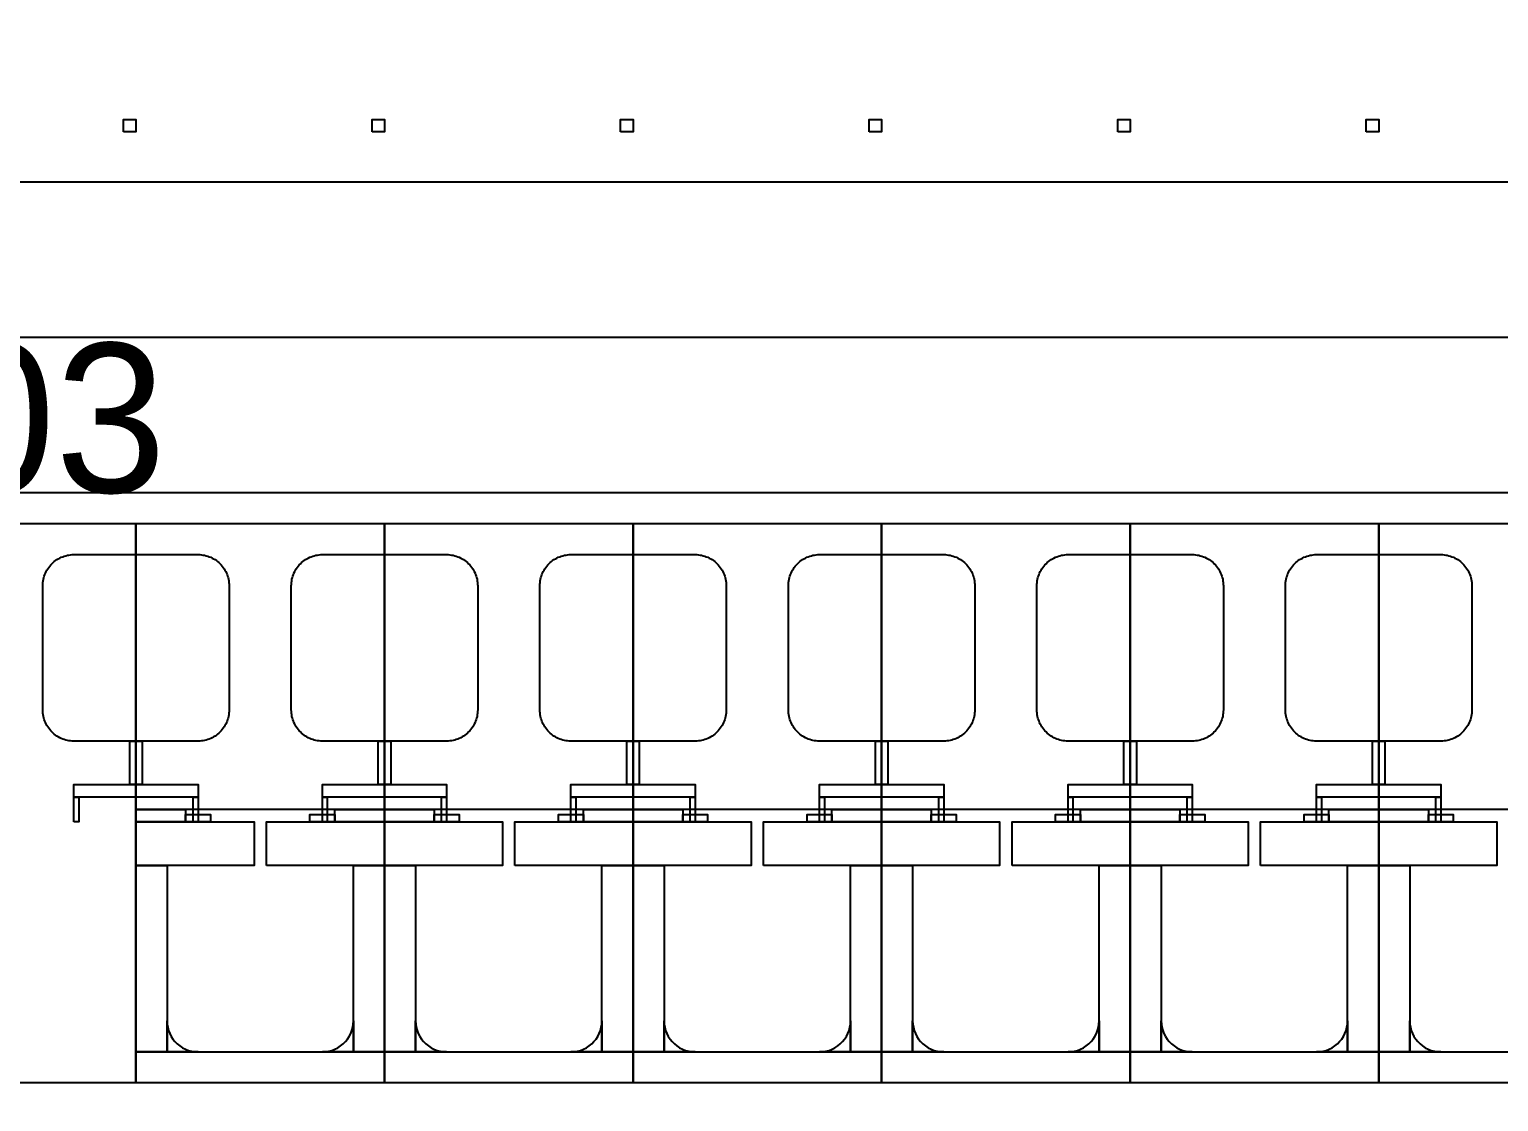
# Model space of a CAD drawing. Extents: x -50000 to 50000, y -50000 to 50000.
# Drawn here: x -40972 to -38607, y 20020 to 21745 of the extents above; entities that cross this region are included whole.
import ezdxf

# ---------------------------------------------------------------- set-up
doc = ezdxf.new("R2010")
doc.units = 0
for name, color, linetype in [('BASEMETAL', 3, 'CONTINUOUS'), ('FRAME', 14, 'CONTINUOUS'), ('LABEL1', 9, 'CONTINUOUS'), ('SECONDLAYER', 7, 'CONTINUOUS'), ('XOR', 5, 'CONTINUOUS'), ('XOR3', 15, 'CONTINUOUS')]:
    doc.layers.add(name, color=color, linetype=linetype)

# ---------------------------------------------------------------- blocks, each defined once
blk = doc.blocks.new('CHIP_JARRAY')
at = {"layer": 'BASEMETAL'}
blk.add_lwpolyline([(2100, 6450), (2300, 6450), (2300, 5550), (2100, 5550)], dxfattribs=at)
for points in [[(2300, 5990), (2300, 6450), (2700, 6450), (2700, 5990)], [(2700, 5990), (2700, 6450), (3100, 6450), (3100, 5990)], [(3100, 5990), (3100, 6450), (3500, 6450), (3500, 5990)], [(3500, 5990), (3500, 6450), (3900, 6450), (3900, 5990)], [(3900, 5990), (3900, 6450), (4300, 6450), (4300, 5990)], [(4300, 5990), (4300, 6450), (4700, 6450), (4700, 5990)], [(2300, 5970), (2300, 5990), (2380, 5990), (2380, 5970)], [(2620, 5970), (2620, 5990), (2700, 5990), (2700, 5970)], [(2700, 5970), (2700, 5990), (2780, 5990), (2780, 5970)], [(3020, 5970), (3020, 5990), (3100, 5990), (3100, 5970)], [(3100, 5970), (3100, 5990), (3180, 5990), (3180, 5970)], [(3420, 5970), (3420, 5990), (3500, 5990), (3500, 5970)], [(3500, 5970), (3500, 5990), (3580, 5990), (3580, 5970)], [(3820, 5970), (3820, 5990), (3900, 5990), (3900, 5970)], [(3900, 5970), (3900, 5990), (3980, 5990), (3980, 5970)], [(4220, 5970), (4220, 5990), (4300, 5990), (4300, 5970)], [(4300, 5970), (4300, 5990), (4380, 5990), (4380, 5970)], [(2300, 5900), (2300, 5970), (2490, 5970), (2490, 5900)], [(2380, 5970), (2380, 5982), (2420, 5982), (2420, 5970)], [(2510, 5900), (2510, 5970), (2700, 5970), (2700, 5900)], [(2580, 5970), (2580, 5982), (2620, 5982), (2620, 5970)], [(2700, 5900), (2700, 5970), (2890, 5970), (2890, 5900)], [(2780, 5970), (2780, 5982), (2820, 5982), (2820, 5970)], [(2910, 5900), (2910, 5970), (3100, 5970), (3100, 5900)], [(2980, 5970), (2980, 5982), (3020, 5982), (3020, 5970)], [(3100, 5900), (3100, 5970), (3290, 5970), (3290, 5900)], [(3180, 5970), (3180, 5982), (3220, 5982), (3220, 5970)], [(3310, 5900), (3310, 5970), (3500, 5970), (3500, 5900)], [(3380, 5970), (3380, 5982), (3420, 5982), (3420, 5970)], [(3500, 5900), (3500, 5970), (3690, 5970), (3690, 5900)], [(3580, 5970), (3580, 5982), (3620, 5982), (3620, 5970)], [(3710, 5900), (3710, 5970), (3900, 5970), (3900, 5900)], [(3780, 5970), (3780, 5982), (3820, 5982), (3820, 5970)], [(3900, 5900), (3900, 5970), (4090, 5970), (4090, 5900)], [(3980, 5970), (3980, 5982), (4020, 5982), (4020, 5970)], [(4110, 5900), (4110, 5970), (4300, 5970), (4300, 5900)], [(4180, 5970), (4180, 5982), (4220, 5982), (4220, 5970)], [(4300, 5900), (4300, 5970), (4490, 5970), (4490, 5900)], [(4380, 5970), (4380, 5982), (4420, 5982), (4420, 5970)], [(2300, 5600), (2300, 5900), (2350, 5900), (2350, 5600)], [(2650, 5600), (2650, 5900), (2700, 5900), (2700, 5600)], [(2700, 5600), (2700, 5900), (2750, 5900), (2750, 5600)], [(3050, 5600), (3050, 5900), (3100, 5900), (3100, 5600)], [(3100, 5600), (3100, 5900), (3150, 5900), (3150, 5600)], [(3450, 5600), (3450, 5900), (3500, 5900), (3500, 5600)], [(3500, 5600), (3500, 5900), (3550, 5900), (3550, 5600)], [(3850, 5600), (3850, 5900), (3900, 5900), (3900, 5600)], [(3900, 5600), (3900, 5900), (3950, 5900), (3950, 5600)], [(4250, 5600), (4250, 5900), (4300, 5900), (4300, 5600)], [(4300, 5600), (4300, 5900), (4350, 5900), (4350, 5600)], [(2350, 5600), (2350, 5650), (2350.274, 5644.774), (2351.093, 5639.604), (2352.447, 5634.549), (2354.323, 5629.663), (2356.699, 5625), (2359.549, 5620.611), (2362.843, 5616.543), (2366.543, 5612.843), (2370.611, 5609.549), (2375, 5606.699), (2379.663, 5604.323), (2384.549, 5602.447), (2389.604, 5601.093), (2394.774, 5600.274), (2400, 5600)], [(2600, 5600), (2605.226, 5600.274), (2610.396, 5601.093), (2615.451, 5602.447), (2620.337, 5604.323), (2625, 5606.699), (2629.389, 5609.549), (2633.457, 5612.843), (2637.157, 5616.543), (2640.451, 5620.611), (2643.301, 5625), (2645.677, 5629.663), (2647.553, 5634.549), (2648.907, 5639.604), (2649.726, 5644.774), (2650, 5650), (2650, 5600)], [(2750, 5600), (2750, 5650), (2750.274, 5644.774), (2751.093, 5639.604), (2752.447, 5634.549), (2754.323, 5629.663), (2756.699, 5625), (2759.549, 5620.611), (2762.843, 5616.543), (2766.543, 5612.843), (2770.611, 5609.549), (2775, 5606.699), (2779.663, 5604.323), (2784.549, 5602.447), (2789.604, 5601.093), (2794.774, 5600.274), (2800, 5600)], [(3000, 5600), (3005.226, 5600.274), (3010.396, 5601.093), (3015.451, 5602.447), (3020.337, 5604.323), (3025, 5606.699), (3029.389, 5609.549), (3033.457, 5612.843), (3037.157, 5616.543), (3040.451, 5620.611), (3043.301, 5625), (3045.677, 5629.663), (3047.553, 5634.549), (3048.907, 5639.604), (3049.726, 5644.774), (3050, 5650), (3050, 5600)], [(3150, 5600), (3150, 5650), (3150.274, 5644.774), (3151.093, 5639.604), (3152.447, 5634.549), (3154.323, 5629.663), (3156.699, 5625), (3159.549, 5620.611), (3162.843, 5616.543), (3166.543, 5612.843), (3170.611, 5609.549), (3175, 5606.699), (3179.663, 5604.323), (3184.549, 5602.447), (3189.604, 5601.093), (3194.774, 5600.274), (3200, 5600)], [(3400, 5600), (3405.226, 5600.274), (3410.396, 5601.093), (3415.451, 5602.447), (3420.337, 5604.323), (3425, 5606.699), (3429.389, 5609.549), (3433.457, 5612.843), (3437.157, 5616.543), (3440.451, 5620.611), (3443.301, 5625), (3445.677, 5629.663), (3447.553, 5634.549), (3448.907, 5639.604), (3449.726, 5644.774), (3450, 5650), (3450, 5600)], [(3550, 5600), (3550, 5650), (3550.274, 5644.774), (3551.093, 5639.604), (3552.447, 5634.549), (3554.323, 5629.663), (3556.699, 5625), (3559.549, 5620.611), (3562.843, 5616.543), (3566.543, 5612.843), (3570.611, 5609.549), (3575, 5606.699), (3579.663, 5604.323), (3584.549, 5602.447), (3589.604, 5601.093), (3594.774, 5600.274), (3600, 5600)], [(3800, 5600), (3805.226, 5600.274), (3810.396, 5601.093), (3815.451, 5602.447), (3820.337, 5604.323), (3825, 5606.699), (3829.389, 5609.549), (3833.457, 5612.843), (3837.157, 5616.543), (3840.451, 5620.611), (3843.301, 5625), (3845.677, 5629.663), (3847.553, 5634.549), (3848.907, 5639.604), (3849.726, 5644.774), (3850, 5650), (3850, 5600)], [(3950, 5600), (3950, 5650), (3950.274, 5644.774), (3951.093, 5639.604), (3952.447, 5634.549), (3954.323, 5629.663), (3956.699, 5625), (3959.549, 5620.611), (3962.843, 5616.543), (3966.543, 5612.843), (3970.611, 5609.549), (3975, 5606.699), (3979.663, 5604.323), (3984.549, 5602.447), (3989.604, 5601.093), (3994.774, 5600.274), (4000, 5600)], [(4200, 5600), (4205.226, 5600.274), (4210.396, 5601.093), (4215.451, 5602.447), (4220.337, 5604.323), (4225, 5606.699), (4229.389, 5609.549), (4233.457, 5612.843), (4237.157, 5616.543), (4240.451, 5620.611), (4243.301, 5625), (4245.677, 5629.663), (4247.553, 5634.549), (4248.907, 5639.604), (4249.726, 5644.774), (4250, 5650), (4250, 5600)], [(4350, 5600), (4350, 5650), (4350.274, 5644.774), (4351.093, 5639.604), (4352.447, 5634.549), (4354.323, 5629.663), (4356.699, 5625), (4359.549, 5620.611), (4362.843, 5616.543), (4366.543, 5612.843), (4370.611, 5609.549), (4375, 5606.699), (4379.663, 5604.323), (4384.549, 5602.447), (4389.604, 5601.093), (4394.774, 5600.274), (4400, 5600)], [(2300, 5550), (2300, 5600), (2700, 5600), (2700, 5550)], [(2700, 5550), (2700, 5600), (3100, 5600), (3100, 5550)], [(3100, 5550), (3100, 5600), (3500, 5600), (3500, 5550)], [(3500, 5550), (3500, 5600), (3900, 5600), (3900, 5550)], [(3900, 5550), (3900, 5600), (4300, 5600), (4300, 5550)], [(4300, 5550), (4300, 5600), (4700, 5600), (4700, 5550)]]:
    blk.add_lwpolyline(points, close=True, dxfattribs=at)
at = {"layer": 'FRAME'}
for points in [[(0, 0), (0, 7000), (7000, 7000), (7000, 0)], [(500, 500), (500, 6500), (6500, 6500), (6500, 500)]]:
    blk.add_lwpolyline(points, close=True, dxfattribs=at)
at = {"layer": 'SECONDLAYER'}
for points in [[(2200, 6100), (2197.383, 6100.069), (2194.774, 6100.274), (2192.178, 6100.616), (2189.604, 6101.093), (2187.059, 6101.704), (2184.549, 6102.447), (2182.082, 6103.321), (2179.663, 6104.323), (2177.3, 6105.45), (2175, 6106.699), (2172.768, 6108.066), (2170.611, 6109.549), (2168.534, 6111.143), (2166.543, 6112.843), (2164.645, 6114.645), (2162.843, 6116.543), (2161.143, 6118.534), (2159.549, 6120.611), (2158.066, 6122.768), (2156.699, 6125), (2155.45, 6127.3), (2154.323, 6129.663), (2153.321, 6132.082), (2152.447, 6134.549), (2151.704, 6137.059), (2151.093, 6139.604), (2150.616, 6142.178), (2150.274, 6144.774), (2150.069, 6147.383), (2150, 6150), (2150, 6350), (2150.069, 6352.617), (2150.274, 6355.226), (2150.616, 6357.822), (2151.093, 6360.396), (2151.704, 6362.941), (2152.447, 6365.451), (2153.321, 6367.918), (2154.323, 6370.337), (2155.45, 6372.7), (2156.699, 6375), (2158.066, 6377.232), (2159.549, 6379.389), (2161.143, 6381.466), (2162.843, 6383.457), (2164.645, 6385.355), (2166.543, 6387.157), (2168.534, 6388.857), (2170.611, 6390.451), (2172.768, 6391.934), (2175, 6393.301), (2177.3, 6394.55), (2179.663, 6395.677), (2182.082, 6396.679), (2184.549, 6397.553), (2187.059, 6398.296), (2189.604, 6398.907), (2192.178, 6399.384), (2194.774, 6399.726), (2197.383, 6399.931), (2200, 6400), (2400, 6400), (2402.617, 6399.931), (2405.226, 6399.726), (2407.822, 6399.384), (2410.396, 6398.907), (2412.941, 6398.296), (2415.451, 6397.553), (2417.918, 6396.679), (2420.337, 6395.677), (2422.7, 6394.55), (2425, 6393.301), (2427.232, 6391.934), (2429.389, 6390.451), (2431.466, 6388.857), (2433.457, 6387.157), (2435.355, 6385.355), (2437.157, 6383.457), (2438.857, 6381.466), (2440.451, 6379.389), (2441.934, 6377.232), (2443.301, 6375), (2444.55, 6372.7), (2445.677, 6370.337), (2446.679, 6367.918), (2447.553, 6365.451), (2448.296, 6362.941), (2448.907, 6360.396), (2449.384, 6357.822), (2449.726, 6355.226), (2449.931, 6352.617), (2450, 6350), (2450, 6150), (2449.931, 6147.383), (2449.726, 6144.774), (2449.384, 6142.178), (2448.907, 6139.604), (2448.296, 6137.059), (2447.553, 6134.549), (2446.679, 6132.082), (2445.677, 6129.663), (2444.55, 6127.3), (2443.301, 6125), (2441.934, 6122.768), (2440.451, 6120.611), (2438.857, 6118.534), (2437.157, 6116.543), (2435.355, 6114.645), (2433.457, 6112.843), (2431.466, 6111.143), (2429.389, 6109.549), (2427.232, 6108.066), (2425, 6106.699), (2422.7, 6105.45), (2420.337, 6104.323), (2417.918, 6103.321), (2415.451, 6102.447), (2412.941, 6101.704), (2410.396, 6101.093), (2407.822, 6100.616), (2405.226, 6100.274), (2402.617, 6100.069), (2400, 6100)], [(2600, 6100), (2597.383, 6100.069), (2594.774, 6100.274), (2592.178, 6100.616), (2589.604, 6101.093), (2587.059, 6101.704), (2584.549, 6102.447), (2582.082, 6103.321), (2579.663, 6104.323), (2577.3, 6105.45), (2575, 6106.699), (2572.768, 6108.066), (2570.611, 6109.549), (2568.534, 6111.143), (2566.543, 6112.843), (2564.645, 6114.645), (2562.843, 6116.543), (2561.143, 6118.534), (2559.549, 6120.611), (2558.066, 6122.768), (2556.699, 6125), (2555.45, 6127.3), (2554.323, 6129.663), (2553.321, 6132.082), (2552.447, 6134.549), (2551.704, 6137.059), (2551.093, 6139.604), (2550.616, 6142.178), (2550.274, 6144.774), (2550.069, 6147.383), (2550, 6150), (2550, 6350), (2550.069, 6352.617), (2550.274, 6355.226), (2550.616, 6357.822), (2551.093, 6360.396), (2551.704, 6362.941), (2552.447, 6365.451), (2553.321, 6367.918), (2554.323, 6370.337), (2555.45, 6372.7), (2556.699, 6375), (2558.066, 6377.232), (2559.549, 6379.389), (2561.143, 6381.466), (2562.843, 6383.457), (2564.645, 6385.355), (2566.543, 6387.157), (2568.534, 6388.857), (2570.611, 6390.451), (2572.768, 6391.934), (2575, 6393.301), (2577.3, 6394.55), (2579.663, 6395.677), (2582.082, 6396.679), (2584.549, 6397.553), (2587.059, 6398.296), (2589.604, 6398.907), (2592.178, 6399.384), (2594.774, 6399.726), (2597.383, 6399.931), (2600, 6400), (2800, 6400), (2802.617, 6399.931), (2805.226, 6399.726), (2807.822, 6399.384), (2810.396, 6398.907), (2812.941, 6398.296), (2815.451, 6397.553), (2817.918, 6396.679), (2820.337, 6395.677), (2822.7, 6394.55), (2825, 6393.301), (2827.232, 6391.934), (2829.389, 6390.451), (2831.466, 6388.857), (2833.457, 6387.157), (2835.355, 6385.355), (2837.157, 6383.457), (2838.857, 6381.466), (2840.451, 6379.389), (2841.934, 6377.232), (2843.301, 6375), (2844.55, 6372.7), (2845.677, 6370.337), (2846.679, 6367.918), (2847.553, 6365.451), (2848.296, 6362.941), (2848.907, 6360.396), (2849.384, 6357.822), (2849.726, 6355.226), (2849.931, 6352.617), (2850, 6350), (2850, 6150), (2849.931, 6147.383), (2849.726, 6144.774), (2849.384, 6142.178), (2848.907, 6139.604), (2848.296, 6137.059), (2847.553, 6134.549), (2846.679, 6132.082), (2845.677, 6129.663), (2844.55, 6127.3), (2843.301, 6125), (2841.934, 6122.768), (2840.451, 6120.611), (2838.857, 6118.534), (2837.157, 6116.543), (2835.355, 6114.645), (2833.457, 6112.843), (2831.466, 6111.143), (2829.389, 6109.549), (2827.232, 6108.066), (2825, 6106.699), (2822.7, 6105.45), (2820.337, 6104.323), (2817.918, 6103.321), (2815.451, 6102.447), (2812.941, 6101.704), (2810.396, 6101.093), (2807.822, 6100.616), (2805.226, 6100.274), (2802.617, 6100.069), (2800, 6100)], [(3000, 6100), (2997.383, 6100.069), (2994.774, 6100.274), (2992.178, 6100.616), (2989.604, 6101.093), (2987.059, 6101.704), (2984.549, 6102.447), (2982.082, 6103.321), (2979.663, 6104.323), (2977.3, 6105.45), (2975, 6106.699), (2972.768, 6108.066), (2970.611, 6109.549), (2968.534, 6111.143), (2966.543, 6112.843), (2964.645, 6114.645), (2962.843, 6116.543), (2961.143, 6118.534), (2959.549, 6120.611), (2958.066, 6122.768), (2956.699, 6125), (2955.45, 6127.3), (2954.323, 6129.663), (2953.321, 6132.082), (2952.447, 6134.549), (2951.704, 6137.059), (2951.093, 6139.604), (2950.616, 6142.178), (2950.274, 6144.774), (2950.069, 6147.383), (2950, 6150), (2950, 6350), (2950.069, 6352.617), (2950.274, 6355.226), (2950.616, 6357.822), (2951.093, 6360.396), (2951.704, 6362.941), (2952.447, 6365.451), (2953.321, 6367.918), (2954.323, 6370.337), (2955.45, 6372.7), (2956.699, 6375), (2958.066, 6377.232), (2959.549, 6379.389), (2961.143, 6381.466), (2962.843, 6383.457), (2964.645, 6385.355), (2966.543, 6387.157), (2968.534, 6388.857), (2970.611, 6390.451), (2972.768, 6391.934), (2975, 6393.301), (2977.3, 6394.55), (2979.663, 6395.677), (2982.082, 6396.679), (2984.549, 6397.553), (2987.059, 6398.296), (2989.604, 6398.907), (2992.178, 6399.384), (2994.774, 6399.726), (2997.383, 6399.931), (3000, 6400), (3200, 6400), (3202.617, 6399.931), (3205.226, 6399.726), (3207.822, 6399.384), (3210.396, 6398.907), (3212.941, 6398.296), (3215.451, 6397.553), (3217.918, 6396.679), (3220.337, 6395.677), (3222.7, 6394.55), (3225, 6393.301), (3227.232, 6391.934), (3229.389, 6390.451), (3231.466, 6388.857), (3233.457, 6387.157), (3235.355, 6385.355), (3237.157, 6383.457), (3238.857, 6381.466), (3240.451, 6379.389), (3241.934, 6377.232), (3243.301, 6375), (3244.55, 6372.7), (3245.677, 6370.337), (3246.679, 6367.918), (3247.553, 6365.451), (3248.296, 6362.941), (3248.907, 6360.396), (3249.384, 6357.822), (3249.726, 6355.226), (3249.931, 6352.617), (3250, 6350), (3250, 6150), (3249.931, 6147.383), (3249.726, 6144.774), (3249.384, 6142.178), (3248.907, 6139.604), (3248.296, 6137.059), (3247.553, 6134.549), (3246.679, 6132.082), (3245.677, 6129.663), (3244.55, 6127.3), (3243.301, 6125), (3241.934, 6122.768), (3240.451, 6120.611), (3238.857, 6118.534), (3237.157, 6116.543), (3235.355, 6114.645), (3233.457, 6112.843), (3231.466, 6111.143), (3229.389, 6109.549), (3227.232, 6108.066), (3225, 6106.699), (3222.7, 6105.45), (3220.337, 6104.323), (3217.918, 6103.321), (3215.451, 6102.447), (3212.941, 6101.704), (3210.396, 6101.093), (3207.822, 6100.616), (3205.226, 6100.274), (3202.617, 6100.069), (3200, 6100)], [(3400, 6100), (3397.383, 6100.069), (3394.774, 6100.274), (3392.178, 6100.616), (3389.604, 6101.093), (3387.059, 6101.704), (3384.549, 6102.447), (3382.082, 6103.321), (3379.663, 6104.323), (3377.3, 6105.45), (3375, 6106.699), (3372.768, 6108.066), (3370.611, 6109.549), (3368.534, 6111.143), (3366.543, 6112.843), (3364.645, 6114.645), (3362.843, 6116.543), (3361.143, 6118.534), (3359.549, 6120.611), (3358.066, 6122.768), (3356.699, 6125), (3355.45, 6127.3), (3354.323, 6129.663), (3353.321, 6132.082), (3352.447, 6134.549), (3351.704, 6137.059), (3351.093, 6139.604), (3350.616, 6142.178), (3350.274, 6144.774), (3350.069, 6147.383), (3350, 6150), (3350, 6350), (3350.069, 6352.617), (3350.274, 6355.226), (3350.616, 6357.822), (3351.093, 6360.396), (3351.704, 6362.941), (3352.447, 6365.451), (3353.321, 6367.918), (3354.323, 6370.337), (3355.45, 6372.7), (3356.699, 6375), (3358.066, 6377.232), (3359.549, 6379.389), (3361.143, 6381.466), (3362.843, 6383.457), (3364.645, 6385.355), (3366.543, 6387.157), (3368.534, 6388.857), (3370.611, 6390.451), (3372.768, 6391.934), (3375, 6393.301), (3377.3, 6394.55), (3379.663, 6395.677), (3382.082, 6396.679), (3384.549, 6397.553), (3387.059, 6398.296), (3389.604, 6398.907), (3392.178, 6399.384), (3394.774, 6399.726), (3397.383, 6399.931), (3400, 6400), (3600, 6400), (3602.617, 6399.931), (3605.226, 6399.726), (3607.822, 6399.384), (3610.396, 6398.907), (3612.941, 6398.296), (3615.451, 6397.553), (3617.918, 6396.679), (3620.337, 6395.677), (3622.7, 6394.55), (3625, 6393.301), (3627.232, 6391.934), (3629.389, 6390.451), (3631.466, 6388.857), (3633.457, 6387.157), (3635.355, 6385.355), (3637.157, 6383.457), (3638.857, 6381.466), (3640.451, 6379.389), (3641.934, 6377.232), (3643.301, 6375), (3644.55, 6372.7), (3645.677, 6370.337), (3646.679, 6367.918), (3647.553, 6365.451), (3648.296, 6362.941), (3648.907, 6360.396), (3649.384, 6357.822), (3649.726, 6355.226), (3649.931, 6352.617), (3650, 6350), (3650, 6150), (3649.931, 6147.383), (3649.726, 6144.774), (3649.384, 6142.178), (3648.907, 6139.604), (3648.296, 6137.059), (3647.553, 6134.549), (3646.679, 6132.082), (3645.677, 6129.663), (3644.55, 6127.3), (3643.301, 6125), (3641.934, 6122.768), (3640.451, 6120.611), (3638.857, 6118.534), (3637.157, 6116.543), (3635.355, 6114.645), (3633.457, 6112.843), (3631.466, 6111.143), (3629.389, 6109.549), (3627.232, 6108.066), (3625, 6106.699), (3622.7, 6105.45), (3620.337, 6104.323), (3617.918, 6103.321), (3615.451, 6102.447), (3612.941, 6101.704), (3610.396, 6101.093), (3607.822, 6100.616), (3605.226, 6100.274), (3602.617, 6100.069), (3600, 6100)], [(3800, 6100), (3797.383, 6100.069), (3794.774, 6100.274), (3792.178, 6100.616), (3789.604, 6101.093), (3787.059, 6101.704), (3784.549, 6102.447), (3782.082, 6103.321), (3779.663, 6104.323), (3777.3, 6105.45), (3775, 6106.699), (3772.768, 6108.066), (3770.611, 6109.549), (3768.534, 6111.143), (3766.543, 6112.843), (3764.645, 6114.645), (3762.843, 6116.543), (3761.143, 6118.534), (3759.549, 6120.611), (3758.066, 6122.768), (3756.699, 6125), (3755.45, 6127.3), (3754.323, 6129.663), (3753.321, 6132.082), (3752.447, 6134.549), (3751.704, 6137.059), (3751.093, 6139.604), (3750.616, 6142.178), (3750.274, 6144.774), (3750.069, 6147.383), (3750, 6150), (3750, 6350), (3750.069, 6352.617), (3750.274, 6355.226), (3750.616, 6357.822), (3751.093, 6360.396), (3751.704, 6362.941), (3752.447, 6365.451), (3753.321, 6367.918), (3754.323, 6370.337), (3755.45, 6372.7), (3756.699, 6375), (3758.066, 6377.232), (3759.549, 6379.389), (3761.143, 6381.466), (3762.843, 6383.457), (3764.645, 6385.355), (3766.543, 6387.157), (3768.534, 6388.857), (3770.611, 6390.451), (3772.768, 6391.934), (3775, 6393.301), (3777.3, 6394.55), (3779.663, 6395.677), (3782.082, 6396.679), (3784.549, 6397.553), (3787.059, 6398.296), (3789.604, 6398.907), (3792.178, 6399.384), (3794.774, 6399.726), (3797.383, 6399.931), (3800, 6400), (4000, 6400), (4002.617, 6399.931), (4005.226, 6399.726), (4007.822, 6399.384), (4010.396, 6398.907), (4012.941, 6398.296), (4015.451, 6397.553), (4017.918, 6396.679), (4020.337, 6395.677), (4022.7, 6394.55), (4025, 6393.301), (4027.232, 6391.934), (4029.389, 6390.451), (4031.466, 6388.857), (4033.457, 6387.157), (4035.355, 6385.355), (4037.157, 6383.457), (4038.857, 6381.466), (4040.451, 6379.389), (4041.934, 6377.232), (4043.301, 6375), (4044.55, 6372.7), (4045.677, 6370.337), (4046.679, 6367.918), (4047.553, 6365.451), (4048.296, 6362.941), (4048.907, 6360.396), (4049.384, 6357.822), (4049.726, 6355.226), (4049.931, 6352.617), (4050, 6350), (4050, 6150), (4049.931, 6147.383), (4049.726, 6144.774), (4049.384, 6142.178), (4048.907, 6139.604), (4048.296, 6137.059), (4047.553, 6134.549), (4046.679, 6132.082), (4045.677, 6129.663), (4044.55, 6127.3), (4043.301, 6125), (4041.934, 6122.768), (4040.451, 6120.611), (4038.857, 6118.534), (4037.157, 6116.543), (4035.355, 6114.645), (4033.457, 6112.843), (4031.466, 6111.143), (4029.389, 6109.549), (4027.232, 6108.066), (4025, 6106.699), (4022.7, 6105.45), (4020.337, 6104.323), (4017.918, 6103.321), (4015.451, 6102.447), (4012.941, 6101.704), (4010.396, 6101.093), (4007.822, 6100.616), (4005.226, 6100.274), (4002.617, 6100.069), (4000, 6100)], [(4200, 6100), (4197.383, 6100.069), (4194.774, 6100.274), (4192.178, 6100.616), (4189.604, 6101.093), (4187.059, 6101.704), (4184.549, 6102.447), (4182.082, 6103.321), (4179.663, 6104.323), (4177.3, 6105.45), (4175, 6106.699), (4172.768, 6108.066), (4170.611, 6109.549), (4168.534, 6111.143), (4166.543, 6112.843), (4164.645, 6114.645), (4162.843, 6116.543), (4161.143, 6118.534), (4159.549, 6120.611), (4158.066, 6122.768), (4156.699, 6125), (4155.45, 6127.3), (4154.323, 6129.663), (4153.321, 6132.082), (4152.447, 6134.549), (4151.704, 6137.059), (4151.093, 6139.604), (4150.616, 6142.178), (4150.274, 6144.774), (4150.069, 6147.383), (4150, 6150), (4150, 6350), (4150.069, 6352.617), (4150.274, 6355.226), (4150.616, 6357.822), (4151.093, 6360.396), (4151.704, 6362.941), (4152.447, 6365.451), (4153.321, 6367.918), (4154.323, 6370.337), (4155.45, 6372.7), (4156.699, 6375), (4158.066, 6377.232), (4159.549, 6379.389), (4161.143, 6381.466), (4162.843, 6383.457), (4164.645, 6385.355), (4166.543, 6387.157), (4168.534, 6388.857), (4170.611, 6390.451), (4172.768, 6391.934), (4175, 6393.301), (4177.3, 6394.55), (4179.663, 6395.677), (4182.082, 6396.679), (4184.549, 6397.553), (4187.059, 6398.296), (4189.604, 6398.907), (4192.178, 6399.384), (4194.774, 6399.726), (4197.383, 6399.931), (4200, 6400), (4400, 6400), (4402.617, 6399.931), (4405.226, 6399.726), (4407.822, 6399.384), (4410.396, 6398.907), (4412.941, 6398.296), (4415.451, 6397.553), (4417.918, 6396.679), (4420.337, 6395.677), (4422.7, 6394.55), (4425, 6393.301), (4427.232, 6391.934), (4429.389, 6390.451), (4431.466, 6388.857), (4433.457, 6387.157), (4435.355, 6385.355), (4437.157, 6383.457), (4438.857, 6381.466), (4440.451, 6379.389), (4441.934, 6377.232), (4443.301, 6375), (4444.55, 6372.7), (4445.677, 6370.337), (4446.679, 6367.918), (4447.553, 6365.451), (4448.296, 6362.941), (4448.907, 6360.396), (4449.384, 6357.822), (4449.726, 6355.226), (4449.931, 6352.617), (4450, 6350), (4450, 6150), (4449.931, 6147.383), (4449.726, 6144.774), (4449.384, 6142.178), (4448.907, 6139.604), (4448.296, 6137.059), (4447.553, 6134.549), (4446.679, 6132.082), (4445.677, 6129.663), (4444.55, 6127.3), (4443.301, 6125), (4441.934, 6122.768), (4440.451, 6120.611), (4438.857, 6118.534), (4437.157, 6116.543), (4435.355, 6114.645), (4433.457, 6112.843), (4431.466, 6111.143), (4429.389, 6109.549), (4427.232, 6108.066), (4425, 6106.699), (4422.7, 6105.45), (4420.337, 6104.323), (4417.918, 6103.321), (4415.451, 6102.447), (4412.941, 6101.704), (4410.396, 6101.093), (4407.822, 6100.616), (4405.226, 6100.274), (4402.617, 6100.069), (4400, 6100)], [(2290, 6030), (2290, 6100), (2310, 6100), (2310, 6030)], [(2690, 6030), (2690, 6100), (2710, 6100), (2710, 6030)], [(3090, 6030), (3090, 6100), (3110, 6100), (3110, 6030)], [(3490, 6030), (3490, 6100), (3510, 6100), (3510, 6030)], [(3890, 6030), (3890, 6100), (3910, 6100), (3910, 6030)], [(4290, 6030), (4290, 6100), (4310, 6100), (4310, 6030)], [(2200, 6010), (2200, 6030), (2400, 6030), (2400, 6010)], [(2600, 6010), (2600, 6030), (2800, 6030), (2800, 6010)], [(3000, 6010), (3000, 6030), (3200, 6030), (3200, 6010)], [(3400, 6010), (3400, 6030), (3600, 6030), (3600, 6010)], [(3800, 6010), (3800, 6030), (4000, 6030), (4000, 6010)], [(4200, 6010), (4200, 6030), (4400, 6030), (4400, 6010)], [(2200, 5970), (2200, 6010), (2208, 6010), (2208, 5970)], [(2392, 5970), (2392, 6010), (2400, 6010), (2400, 5970)], [(2600, 5970), (2600, 6010), (2608, 6010), (2608, 5970)], [(2792, 5970), (2792, 6010), (2800, 6010), (2800, 5970)], [(3000, 5970), (3000, 6010), (3008, 6010), (3008, 5970)], [(3192, 5970), (3192, 6010), (3200, 6010), (3200, 5970)], [(3400, 5970), (3400, 6010), (3408, 6010), (3408, 5970)], [(3592, 5970), (3592, 6010), (3600, 6010), (3600, 5970)], [(3800, 5970), (3800, 6010), (3808, 6010), (3808, 5970)], [(3992, 5970), (3992, 6010), (4000, 6010), (4000, 5970)], [(4200, 5970), (4200, 6010), (4208, 6010), (4208, 5970)], [(4392, 5970), (4392, 6010), (4400, 6010), (4400, 5970)]]:
    blk.add_lwpolyline(points, close=True, dxfattribs=at)
at = {"layer": 'XOR3'}
blk.add_lwpolyline([(250, 250), (250, 6750), (6750, 6750), (6750, 250)], close=True, dxfattribs=at)
blk = doc.blocks.new('DICINGBORDER')
at = {"layer": 'XOR'}
for points in [[(2380, 7180), (2380, 7200), (2400, 7200), (2400, 7180)], [(2780, 7180), (2780, 7200), (2800, 7200), (2800, 7180)], [(3180, 7180), (3180, 7200), (3200, 7200), (3200, 7180)], [(3580, 7180), (3580, 7200), (3600, 7200), (3600, 7180)], [(3980, 7180), (3980, 7200), (4000, 7200), (4000, 7180)], [(4380, 7180), (4380, 7200), (4400, 7200), (4400, 7180)]]:
    blk.add_lwpolyline(points, close=True, dxfattribs=at)

msp = doc.modelspace()

# ---------------------------------------------------------------- linework, layer by layer
at = {"layer": 'FRAME'}
for radius in [50000, 49000]:
    msp.add_circle((0, 0), radius, dxfattribs=at)

# ---------------------------------------------------------------- block references
for name, p in [('DICINGBORDER', (-43200, 14400)), ('CHIP_JARRAY', (-43100, 14500))]:
    msp.add_blockref(name, p)

# ---------------------------------------------------------------- texts
at = {"layer": 'LABEL1'}
msp.add_text('NANK03', height=240, dxfattribs=at).set_placement((-42000, 21000))

doc.saveas('drawing.dxf')
